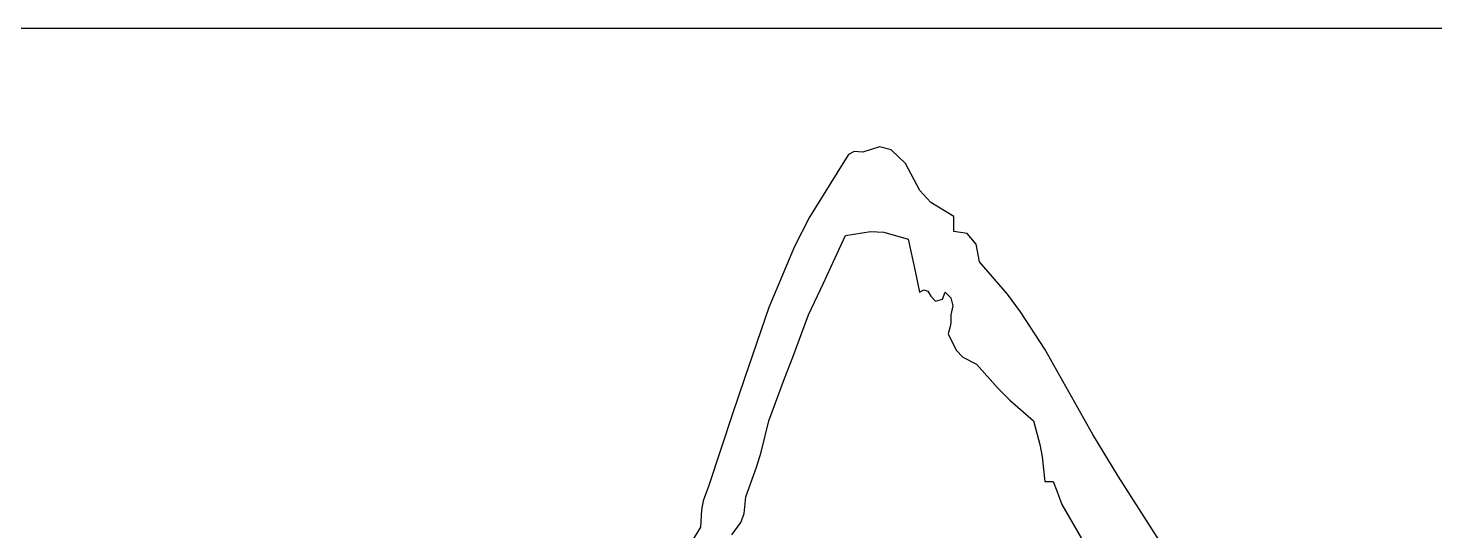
# Model space of a CAD drawing. Extents: x -446699 to 757189, y -606167 to -103070.
# Drawn here: x 82172 to 82963, y -362459 to -362176 of the extents above; entities that cross this region are included whole.
import ezdxf

# ---------------------------------------------------------------- set-up
doc = ezdxf.new("R2010")
doc.units = 0
doc.header["$LTSCALE"] = 1000
doc.header["$MEASUREMENT"] = 0
doc.layers.add('14', color=14, linetype='Continuous')
doc.layers.add('_0', color=7, linetype='Continuous')

# ---------------------------------------------------------------- blocks, each defined once
blk = doc.blocks.new('dianziq11')
for p, q in [((1207498, -130143), (1207453, -130168)), ((1207567, -130147), (1207498, -130143)), ((1207701, -130105), (1207567, -130147)), ((1207794, -130130), (1207701, -130105)), ((1207906, -130238), (1207794, -130130)), ((1207408, -130238), (1207144, -130666)), ((1207453, -130168), (1207408, -130238)), ((1208022, -130453), (1207906, -130238)), ((1208109, -130548), (1208022, -130453)), ((1208290, -130659), (1208109, -130548)), ((1207144, -130666), (1207024, -130898)), ((1208290, -130707), (1208290, -130659)), ((1208290, -130731), (1208290, -130707)), ((1207313, -131063), (1207431, -130810)), ((1207431, -130810), (1207629, -130779)), ((1207629, -130779), (1207734, -130785)), ((1207734, -130785), (1207928, -130840)), ((1208290, -130780), (1208290, -130731)), ((1208398, -130796), (1208290, -130780)), ((1208469, -130879), (1208398, -130796)), ((1207024, -130898), (1206821, -131382)), ((1207928, -130840), (1207965, -131008)), ((1208494, -131021), (1208469, -130879)), ((1207965, -131008), (1207983, -131093)), ((1208716, -131277), (1208494, -131021)), ((1207255, -131189), (1207313, -131063)), ((1207983, -131093), (1208019, -131261)), ((1207137, -131442), (1207255, -131189)), ((1208019, -131261), (1208053, -131243)), ((1208053, -131243), (1208085, -131253)), ((1208085, -131253), (1208109, -131292)), ((1208202, -131316), (1208222, -131261)), ((1208222, -131261), (1208268, -131307)), ((1208821, -131417), (1208716, -131277)), ((1206821, -131382), (1206627, -131946)), ((1208109, -131292), (1208144, -131332)), ((1208144, -131332), (1208202, -131316)), ((1208283, -131369), (1208267, -131442)), ((1208268, -131307), (1208283, -131369)), ((1207011, -131779), (1207137, -131442)), ((1208266, -131504), (1208261, -131535)), ((1208267, -131442), (1208266, -131504)), ((1209013, -131713), (1208821, -131417)), ((1208261, -131535), (1208245, -131593)), ((1208245, -131593), (1208309, -131721)), ((1208309, -131721), (1208363, -131779)), ((1209396, -132392), (1209013, -131713)), ((1206947, -131948), (1207011, -131779)), ((1208363, -131779), (1208471, -131834)), ((1208471, -131834), (1208644, -132028)), ((1206627, -131946), (1206532, -132229)), ((1206821, -132285), (1206947, -131948)), ((1208644, -132028), (1208735, -132119)), ((1208735, -132119), (1208923, -132285)), ((1206532, -132229), (1206346, -132797)), ((1206760, -132532), (1206821, -132285)), ((1208923, -132285), (1208974, -132472)), ((1209595, -132724), (1209396, -132392)), ((1208974, -132472), (1208992, -132570)), ((1206723, -132653), (1206760, -132532)), ((1208992, -132570), (1209013, -132767)), ((1206640, -132888), (1206723, -132653)), ((1210008, -133369), (1209595, -132724)), ((1206346, -132797), (1206301, -132921)), ((1209013, -132767), (1209041, -132767)), ((1209041, -132767), (1209054, -132767)), ((1209054, -132767), (1209081, -132767)), ((1209081, -132767), (1209108, -132839)), ((1209108, -132839), (1209122, -132876)), ((1206301, -132921), (1206287, -132992)), ((1206625, -133021), (1206640, -132888)), ((1209122, -132876), (1209149, -132948)), ((1209149, -132948), (1209362, -133321)), ((1206287, -132992), (1206278, -133129)), ((1206598, -133093), (1206625, -133021)), ((1206278, -133129), (1206208, -133245)), ((1206527, -133189), (1206598, -133093))]:
    blk.add_line(p, q)
blk = doc.blocks.new('YHYHHRR')
at = {"layer": '14', "color": 14}
blk.add_line((256880.6, 472249.55), (266880.6, 472249.55), dxfattribs=at)
at = {"layer": '_0', "xscale": 0.0471933356930011, "yscale": 0.0471933356930011, "zscale": 0.0471933356930011}
blk.add_blockref('dianziq11', (208274.73, 478345.14), dxfattribs=at)

msp = doc.modelspace()

# ---------------------------------------------------------------- block references
at = {"xscale": 1.5, "yscale": 1.5, "zscale": 1.5}
msp.add_blockref('YHYHHRR', (-315254.15, -1070550.29), dxfattribs=at)

doc.saveas('drawing.dxf')
